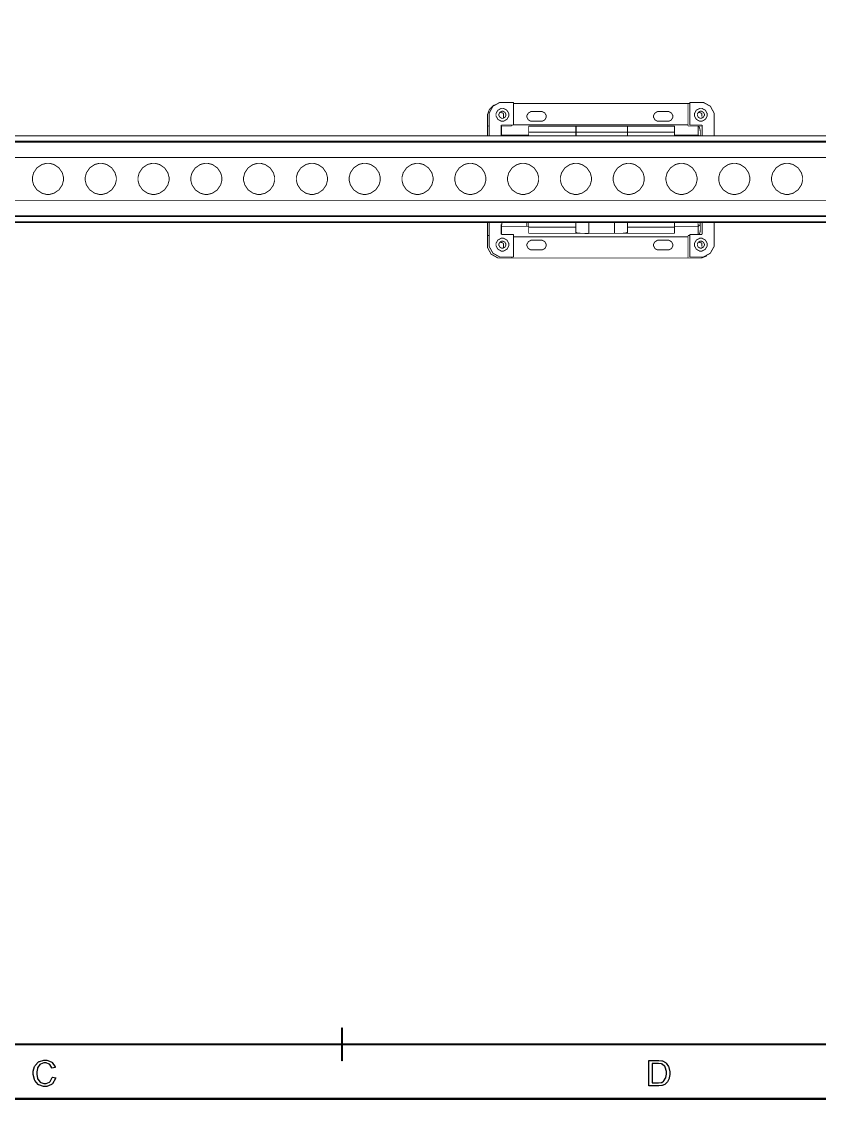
# Model space of a CAD drawing. Extents: x 0.54 to 10.46, y 0.74 to 7.76.
# Drawn here: x 5.545 to 7.987, y 0.739 to 4.038 of the extents above; entities that cross this region are included whole.
import ezdxf

# ---------------------------------------------------------------- set-up
doc = ezdxf.new("R2010")
doc.units = 0
doc.layers.get('0').update_dxf_attribs({"linetype": 'CONTINUOUS'})

msp = doc.modelspace()

# ---------------------------------------------------------------- linework, layer by layer
at = {"color": 0}
for points in [[(10.4631, 0.73899), (0.53689, 0.73899), (0.53646, 0.73899), (0.53516, 0.74029), (0.53516, 0.74072), (0.53516, 7.75928), (0.53516, 7.75971), (0.53646, 7.76101), (0.53689, 7.76101), (10.4631, 7.76101), (10.4635, 7.76101), (10.4648, 7.75971), (10.4648, 7.75928), (10.4648, 0.74072), (10.4648, 0.74029), (10.4635, 0.73899), (10.4631, 0.73899)], [(0.53863, 0.74246), (10.4614, 0.74246), (10.4614, 7.75754), (0.53863, 7.75754), (0.53863, 0.74246)], [(10.296, 0.90609), (0.87115, 0.90609), (0.87071, 0.90609), (0.86941, 0.90739), (0.86941, 0.90782), (0.86941, 7.59218), (0.86941, 7.59261), (0.87071, 7.59392), (0.87115, 7.59392), (10.296, 7.59392), (10.2964, 7.59392), (10.2977, 7.59261), (10.2977, 7.59218), (10.2977, 0.90782), (10.2977, 0.90739), (10.2964, 0.90609), (10.296, 0.90609)], [(0.87289, 0.90956), (10.2943, 0.90956), (10.2943, 7.59044), (0.87289, 7.59044), (0.87289, 0.90956)], [(6.52604, 0.85704), (6.52582, 0.85704), (6.52533, 0.85759), (6.52533, 0.85775), (6.52533, 0.95801), (6.52533, 0.95817), (6.52582, 0.95866), (6.52604, 0.95866), (6.52621, 0.95866), (6.52675, 0.95817), (6.52675, 0.95801), (6.52675, 0.85775), (6.52675, 0.85759), (6.52621, 0.85704), (6.52604, 0.85704)], [(5.63921, 0.80756), (5.64953, 0.80496), (5.64899, 0.80284), (5.63926, 0.78673), (5.63786, 0.78559), (5.63644, 0.78451), (5.62207, 0.77892), (5.61729, 0.77892), (5.61214, 0.77892), (5.59814, 0.78326), (5.59685, 0.78407), (5.59549, 0.78494), (5.5855, 0.79731), (5.58485, 0.79888), (5.58415, 0.80051), (5.58074, 0.815), (5.58074, 0.81977), (5.58074, 0.82509), (5.58453, 0.83952), (5.58535, 0.84098), (5.5861, 0.8425), (5.59711, 0.85395), (5.59858, 0.85471), (5.59999, 0.85552), (5.61307, 0.85943), (5.61746, 0.85943), (5.62235, 0.85943), (5.63574, 0.85449), (5.6371, 0.85346), (5.6384, 0.85249), (5.64768, 0.83854), (5.64822, 0.83675), (5.63807, 0.83436), (5.63758, 0.83578), (5.63103, 0.84608), (5.63021, 0.84673), (5.62935, 0.84739), (5.62022, 0.85059), (5.61724, 0.85059), (5.6135, 0.85059), (5.60325, 0.84706), (5.60226, 0.8463), (5.60124, 0.84559), (5.59418, 0.83599), (5.59381, 0.83474), (5.59337, 0.83355), (5.59136, 0.8233), (5.59136, 0.81982), (5.59136, 0.81548), (5.59375, 0.80371), (5.59424, 0.80246), (5.59467, 0.80127), (5.60221, 0.79205), (5.60325, 0.7914), (5.60422, 0.7908), (5.61333, 0.78776), (5.61643, 0.78776), (5.62007, 0.78776), (5.63004, 0.79194), (5.63108, 0.79275), (5.63206, 0.79362), (5.63883, 0.80593), (5.63921, 0.80756)], [(7.465, 0.78027), (7.465, 0.85807), (7.49181, 0.85807), (7.49528, 0.85807), (7.50489, 0.85721), (7.50569, 0.85699), (7.50678, 0.85677), (7.51628, 0.85211), (7.51708, 0.8514), (7.51812, 0.85053), (7.52576, 0.83946), (7.52632, 0.83811), (7.52681, 0.83675), (7.52935, 0.82389), (7.52935, 0.81961), (7.52935, 0.8157), (7.52761, 0.80501), (7.52729, 0.80387), (7.52692, 0.80273), (7.52251, 0.79329), (7.52197, 0.79253), (7.52143, 0.79183), (7.51551, 0.78592), (7.51492, 0.78548), (7.51426, 0.7851), (7.50646, 0.78179), (7.50558, 0.78158), (7.50467, 0.78136), (7.49599, 0.78027), (7.49311, 0.78027), (7.465, 0.78027)], [(7.47532, 0.78944), (7.49192, 0.78944), (7.4949, 0.78944), (7.50325, 0.79069), (7.50401, 0.79091), (7.50472, 0.79118), (7.51053, 0.79449), (7.51096, 0.79492), (7.51156, 0.79557), (7.51633, 0.80371), (7.51671, 0.80474), (7.51704, 0.80577), (7.51878, 0.8163), (7.51878, 0.81977), (7.51878, 0.82449), (7.5154, 0.83746), (7.51476, 0.83854), (7.51406, 0.83963), (7.50592, 0.84695), (7.50499, 0.84733), (7.50429, 0.8476), (7.49479, 0.8489), (7.49164, 0.8489), (7.47532, 0.8489), (7.47532, 0.78944)]]:
    msp.add_lwpolyline(points, close=True, dxfattribs=at)
at = {"color": 0, "const_width": 0.00278}
for points in [[(6.99294, 3.78347), (6.98958, 3.78185), (6.97694, 3.76893), (6.97108, 3.75342), (6.97108, 3.74821)], [(7.01585, 3.79081), (7.00885, 3.79081), (6.98796, 3.77929), (6.9764, 3.7584), (6.9764, 3.75142)], [(7.01964, 3.74257), (7.02061, 3.74371), (7.02001, 3.75689), (7.01893, 3.75786), (7.01824, 3.75851), (7.00982, 3.76058), (7.00896, 3.76031)], [(7.01585, 3.79081), (7.051, 3.79081)], [(7.051, 3.79081), (7.051, 3.72185)], [(7.051, 3.7876), (7.58501, 3.7876)], [(7.10678, 3.76286), (7.10411, 3.76286), (7.09625, 3.75857), (7.09196, 3.75071), (7.09196, 3.74804), (7.09196, 3.74544), (7.09625, 3.73763), (7.10411, 3.73329), (7.10678, 3.73329)], [(7.10678, 3.76286), (7.13633, 3.76286)], [(7.13633, 3.73329), (7.13894, 3.73329), (7.14675, 3.73763), (7.1511, 3.74544), (7.1511, 3.74804), (7.1511, 3.75071), (7.14675, 3.75857), (7.13894, 3.76286), (7.13633, 3.76286)], [(7.49436, 3.76286), (7.49169, 3.76286), (7.48389, 3.75857), (7.4796, 3.75071), (7.4796, 3.74804), (7.4796, 3.74544), (7.48389, 3.73763), (7.49169, 3.73329), (7.49436, 3.73329)], [(7.52393, 3.76286), (7.49436, 3.76286)], [(7.52393, 3.73329), (7.52653, 3.73329), (7.5344, 3.73763), (7.53874, 3.74544), (7.53874, 3.74804), (7.53874, 3.75071), (7.5344, 3.75857), (7.52653, 3.76286), (7.52393, 3.76286)], [(7.58501, 3.7876), (7.58501, 3.72254)], [(7.58501, 3.7876), (7.58518, 3.7876)], [(7.58518, 3.7876), (7.59039, 3.7876)], [(7.58518, 3.7876), (7.58518, 3.71875)], [(7.59039, 3.79081), (7.59039, 3.72185)], [(7.62554, 3.79081), (7.59039, 3.79081)], [(7.62706, 3.74257), (7.62804, 3.74371), (7.62744, 3.75689), (7.62636, 3.75786), (7.62565, 3.75851), (7.61724, 3.76058), (7.61638, 3.76031)], [(7.66493, 3.75142), (7.66493, 3.7584), (7.65338, 3.77929), (7.63249, 3.79081), (7.62554, 3.79081)], [(6.97108, 3.71875), (6.97108, 3.74815)], [(6.9764, 3.68832), (6.9764, 3.75142)], [(7.13633, 3.73329), (7.10678, 3.73329)], [(7.49436, 3.73329), (7.52393, 3.73329)], [(7.66493, 3.68832), (7.66493, 3.75142)], [(6.97108, 3.71875), (6.97646, 3.71875)], [(6.97108, 3.71864), (6.97108, 3.71875)], [(6.9764, 3.71864), (6.97108, 3.71864)], [(6.97108, 3.71864), (6.97108, 3.68832)], [(7.051, 3.72185), (7.01318, 3.72185)], [(7.01324, 3.68832), (7.01324, 3.72185)], [(7.01324, 3.71875), (7.04551, 3.71875)], [(7.01432, 3.71864), (7.01324, 3.71864)], [(7.0146, 3.69054), (7.0146, 3.69081), (7.01454, 3.69108), (7.01454, 3.69282), (7.01449, 3.69314), (7.01449, 3.69558), (7.01443, 3.69607), (7.01443, 3.69997), (7.01438, 3.70063), (7.01438, 3.70747), (7.01432, 3.70822), (7.01432, 3.71864)], [(7.04563, 3.71864), (7.01432, 3.71864)], [(7.04551, 3.71875), (7.04551, 3.72185)], [(7.04551, 3.71875), (7.04568, 3.71864)], [(7.04563, 3.71864), (7.04563, 3.72254)], [(7.24186, 3.71853), (7.09733, 3.71853)], [(7.09733, 3.71853), (7.09733, 3.6996)], [(7.24186, 3.6996), (7.09733, 3.6996)], [(7.09733, 3.6996), (7.09733, 3.68832)], [(7.24317, 3.71582), (7.24306, 3.71576), (7.24289, 3.71571), (7.24283, 3.71565), (7.24251, 3.7155), (7.2424, 3.7155), (7.24224, 3.71533), (7.24219, 3.71533), (7.24214, 3.71517), (7.24214, 3.71517), (7.24197, 3.715), (7.24197, 3.71496), (7.24192, 3.71485), (7.24192, 3.71479), (7.24186, 3.71474), (7.24186, 3.71451), (7.24181, 3.71442), (7.24181, 3.71382), (7.24186, 3.71376)], [(7.24317, 3.71853), (7.24186, 3.71853)], [(7.24186, 3.6996), (7.24186, 3.71853)], [(7.24186, 3.68832), (7.24186, 3.6996)], [(7.24317, 3.71853), (7.39953, 3.71853)], [(7.24317, 3.71853), (7.24317, 3.6996)], [(7.24317, 3.6996), (7.39953, 3.6996)], [(7.24317, 3.6996), (7.24317, 3.68832)], [(7.54406, 3.71853), (7.39953, 3.71853)], [(7.39953, 3.71853), (7.39953, 3.6996)], [(7.39953, 3.6996), (7.39953, 3.68832)], [(7.39953, 3.6996), (7.54406, 3.6996)], [(7.54406, 3.6996), (7.54406, 3.71853)], [(7.54406, 3.68832), (7.54406, 3.6996)], [(7.58501, 3.72254), (7.58501, 3.71864)], [(7.58518, 3.71875), (7.58501, 3.71864)], [(7.58501, 3.71864), (7.61638, 3.71864)], [(7.62815, 3.71875), (7.58513, 3.71875)], [(7.59039, 3.72185), (7.62815, 3.72185)], [(7.61638, 3.71864), (7.61638, 3.71132), (7.61632, 3.7105), (7.61632, 3.70188), (7.61626, 3.70122), (7.61626, 3.6971), (7.61621, 3.69656), (7.61621, 3.69353), (7.61615, 3.69314), (7.61615, 3.69162), (7.6161, 3.69135), (7.6161, 3.69054)], [(7.61811, 3.71864), (7.61638, 3.71864)], [(7.61811, 3.71864), (7.61843, 3.71778), (7.61865, 3.71733), (7.61914, 3.71604), (7.61936, 3.7156), (7.61951, 3.71522), (7.6205, 3.71262), (7.62067, 3.71213), (7.62082, 3.71175), (7.62099, 3.71132), (7.62115, 3.71083), (7.62136, 3.70996), (7.62153, 3.70953), (7.62164, 3.7091), (7.62181, 3.70861), (7.6219, 3.70817), (7.62196, 3.70774), (7.62207, 3.70731), (7.62218, 3.70682), (7.62229, 3.70638), (7.62235, 3.70589), (7.62244, 3.70546), (7.6225, 3.70503), (7.62261, 3.70404), (7.62267, 3.70361), (7.62267, 3.70318), (7.62278, 3.70221), (7.62289, 3.70133), (7.62289, 3.70085)], [(7.62815, 3.71864), (7.61811, 3.71864)], [(7.62289, 3.68832), (7.62289, 3.70085)], [(7.62815, 3.72185), (7.62815, 3.68832)], [(7.9725, 3.68832), (1.18251, 3.68832)], [(1.18256, 3.67057), (7.9725, 3.67057)], [(7.0146, 3.69054), (7.09196, 3.69054)], [(7.09196, 3.69054), (7.09196, 3.69065)], [(7.09196, 3.6906), (7.09733, 3.6906)], [(7.09196, 3.68832), (7.09196, 3.69054)], [(8.935, 3.68832), (7.9725, 3.68832)], [(7.9725, 3.67057), (8.935, 3.67057)], [(1.18256, 3.62261), (7.9725, 3.62261)], [(7.9725, 3.62261), (8.92839, 3.62261)], [(7.9725, 3.49121), (1.18251, 3.49121)], [(8.92839, 3.49121), (7.9725, 3.49121)], [(7.9725, 3.44325), (1.18251, 3.44325)], [(8.935, 3.44325), (7.9725, 3.44325)], [(7.9725, 3.42551), (1.18251, 3.42551)], [(1.46175, 3.4229), (8.18929, 3.4229)], [(6.97108, 3.4229), (6.97108, 3.38357)], [(6.9764, 3.4229), (6.9764, 3.35721)], [(7.01324, 3.38678), (7.01324, 3.41792)], [(7.09196, 3.41168), (7.0146, 3.41168)], [(7.09196, 3.41168), (7.09196, 3.4229)], [(7.09196, 3.41157), (7.09196, 3.41168)], [(7.09733, 3.41157), (7.09196, 3.41157)], [(7.09733, 3.4229), (7.24186, 3.4229)], [(7.09733, 3.4229), (7.09733, 3.40901)], [(7.09733, 3.40901), (7.24186, 3.40901)], [(7.09733, 3.40901), (7.09733, 3.39008)], [(7.24186, 3.40901), (7.24186, 3.4229)], [(7.24186, 3.4229), (7.39953, 3.4229)], [(7.24186, 3.39008), (7.24186, 3.40901)], [(7.28125, 3.39008), (7.28125, 3.4229)], [(7.36008, 3.4229), (7.36008, 3.39008)], [(7.54406, 3.4229), (7.39953, 3.4229)], [(7.39953, 3.40901), (7.39953, 3.4229)], [(7.54406, 3.40901), (7.39953, 3.40901)], [(7.39953, 3.39008), (7.39953, 3.40901)], [(7.54406, 3.40901), (7.54406, 3.4229)], [(7.54406, 3.39008), (7.54406, 3.40901)], [(7.6161, 3.41168), (7.61697, 3.41168), (7.62261, 3.41721), (7.62267, 3.41808)], [(7.62289, 3.40136), (7.62272, 3.3999), (7.62267, 3.39947), (7.62261, 3.39899), (7.62256, 3.39854), (7.6224, 3.39708), (7.62229, 3.39665), (7.62224, 3.39615), (7.62213, 3.39572), (7.62207, 3.39524), (7.62196, 3.39481), (7.6219, 3.39432), (7.62169, 3.39344), (7.62158, 3.39296), (7.62142, 3.39253), (7.62131, 3.39204), (7.62121, 3.3916), (7.62088, 3.39074), (7.62071, 3.39025), (7.62007, 3.38851), (7.61985, 3.38807), (7.61951, 3.38721), (7.61931, 3.38678)], [(7.62267, 3.41803), (7.62272, 3.41775), (7.62272, 3.41581), (7.62278, 3.41547), (7.62278, 3.41254), (7.62283, 3.412), (7.62283, 3.40713), (7.62289, 3.40642), (7.62289, 3.40136)], [(7.62289, 3.40136), (7.62289, 3.4229)], [(7.62815, 3.4229), (7.62815, 3.38678)], [(7.66493, 3.4229), (7.66493, 3.35721)], [(8.935, 3.42551), (7.9725, 3.42551)], [(6.97108, 3.38357), (6.97646, 3.38357)], [(6.97108, 3.38346), (6.97108, 3.38357)], [(6.9764, 3.38346), (6.97108, 3.38346)], [(6.97108, 3.354), (6.97108, 3.38346)], [(7.051, 3.38678), (7.01318, 3.38678)], [(7.051, 3.31782), (7.051, 3.38678)], [(7.10678, 3.36893), (7.10411, 3.36893), (7.09625, 3.36464), (7.09196, 3.35678), (7.09196, 3.35411), (7.09196, 3.35151), (7.09625, 3.34369), (7.10411, 3.33936), (7.10678, 3.33936)], [(7.24186, 3.39008), (7.09733, 3.39008)], [(7.10678, 3.36893), (7.13633, 3.36893)], [(7.13633, 3.33936), (7.13894, 3.33936), (7.14675, 3.34369), (7.1511, 3.35151), (7.1511, 3.35411), (7.1511, 3.35678), (7.14675, 3.36464), (7.13894, 3.36893), (7.13633, 3.36893)], [(7.24186, 3.39486), (7.24197, 3.39458), (7.24219, 3.39415), (7.24229, 3.39387), (7.24246, 3.39367), (7.24257, 3.39344), (7.24274, 3.39324), (7.24338, 3.39258), (7.24371, 3.39242), (7.24397, 3.39219), (7.24474, 3.39187), (7.24517, 3.39171), (7.24561, 3.3916), (7.2461, 3.39144), (7.24718, 3.39122), (7.24897, 3.3909), (7.24968, 3.39085), (7.25032, 3.39074), (7.25103, 3.39068), (7.25179, 3.39057), (7.2525, 3.39051), (7.25325, 3.39046), (7.25489, 3.39035), (7.25569, 3.39035), (7.25743, 3.39025), (7.25836, 3.39019), (7.25928, 3.39019), (7.26019, 3.39014), (7.2621, 3.39014), (7.26307, 3.39008), (7.26818, 3.39008), (7.26926, 3.39003), (7.28125, 3.39003)], [(7.24186, 3.39008), (7.28125, 3.39008)], [(7.28125, 3.39008), (7.36014, 3.39008)], [(7.36008, 3.39008), (7.37728, 3.39008), (7.37831, 3.39014), (7.38026, 3.39014), (7.38118, 3.39019), (7.38211, 3.39019), (7.38303, 3.39025), (7.38396, 3.39025), (7.38569, 3.39035), (7.3865, 3.39035), (7.38813, 3.39046), (7.38883, 3.39051), (7.3896, 3.39057), (7.39035, 3.39068), (7.39106, 3.39074), (7.39171, 3.39085), (7.39236, 3.3909), (7.39301, 3.391), (7.39361, 3.39111), (7.39469, 3.39133), (7.39524, 3.3915), (7.39621, 3.39171), (7.39665, 3.39187), (7.3974, 3.39219), (7.39779, 3.39242), (7.39833, 3.39274), (7.39876, 3.39318), (7.39893, 3.39339), (7.39908, 3.39367), (7.39919, 3.39387), (7.39925, 3.3941), (7.39936, 3.39438), (7.39942, 3.39458), (7.39953, 3.39486)], [(7.36008, 3.39008), (7.39953, 3.39008)], [(7.54406, 3.39008), (7.39953, 3.39008)], [(7.49436, 3.36893), (7.49169, 3.36893), (7.48389, 3.36464), (7.4796, 3.35678), (7.4796, 3.35411), (7.4796, 3.35151), (7.48389, 3.34369), (7.49169, 3.33936), (7.49436, 3.33936)], [(7.52393, 3.36893), (7.49436, 3.36893)], [(7.52393, 3.33936), (7.52653, 3.33936), (7.5344, 3.34369), (7.53874, 3.35151), (7.53874, 3.35411), (7.53874, 3.35678), (7.5344, 3.36464), (7.52653, 3.36893), (7.52393, 3.36893)], [(7.59039, 3.38357), (7.58501, 3.38357)], [(7.58501, 3.38357), (7.58501, 3.37967)], [(7.58501, 3.38357), (7.58518, 3.38346)], [(7.58501, 3.37967), (7.58501, 3.31456)], [(7.58518, 3.38346), (7.59039, 3.38346)], [(7.58518, 3.31456), (7.58518, 3.38346)], [(7.59039, 3.31782), (7.59039, 3.38678)], [(7.59039, 3.38678), (7.62815, 3.38678)], [(6.97108, 3.354), (6.97108, 3.34706), (6.98258, 3.32617), (7.00353, 3.31456), (7.01053, 3.31456)], [(6.9764, 3.35721), (6.9764, 3.35026), (6.98796, 3.32937), (7.00885, 3.31776), (7.01585, 3.31776)], [(7.01964, 3.34506), (7.02061, 3.34619), (7.02001, 3.35938), (7.01893, 3.36035), (7.01824, 3.361), (7.00982, 3.36313), (7.00896, 3.36285)], [(7.13633, 3.33936), (7.10678, 3.33936)], [(7.49436, 3.33936), (7.52393, 3.33936)], [(7.62706, 3.34506), (7.62804, 3.34619), (7.62744, 3.35938), (7.62636, 3.36035), (7.62565, 3.361), (7.61724, 3.36313), (7.61638, 3.36285)], [(7.62554, 3.31782), (7.63249, 3.31782), (7.65338, 3.32937), (7.66493, 3.35026), (7.66493, 3.35721)], [(7.04551, 3.31456), (7.01053, 3.31456)], [(7.01585, 3.31782), (7.051, 3.31782)], [(7.04551, 3.31782), (7.04551, 3.31456)], [(7.04563, 3.31456), (7.04551, 3.31456)], [(7.04563, 3.31782), (7.04563, 3.31456)], [(7.58501, 3.31456), (7.04563, 3.31456)], [(7.58518, 3.31456), (7.58501, 3.31456)], [(7.62017, 3.31456), (7.58518, 3.31456)], [(7.62554, 3.31782), (7.59039, 3.31782)], [(7.62017, 3.31456), (7.62587, 3.31456), (7.64139, 3.32075), (7.64307, 3.32189)]]:
    msp.add_lwpolyline(points, dxfattribs=at)
for points in [[(6.99724, 3.75304), (6.99724, 3.75657), (7.00299, 3.76699), (7.01346, 3.77274), (7.01699, 3.77274), (7.02046, 3.77274), (7.03087, 3.76699), (7.03668, 3.75657), (7.03668, 3.75304), (7.03668, 3.74957), (7.03087, 3.73915), (7.02046, 3.73335), (7.01699, 3.73335), (7.01346, 3.73335), (7.00299, 3.73915), (6.99724, 3.74957), (6.99724, 3.75304)], [(7.00613, 3.75304), (7.00613, 3.75499), (7.00928, 3.76074), (7.01497, 3.76389), (7.01693, 3.76389), (7.01882, 3.76389), (7.02458, 3.76074), (7.02778, 3.75499), (7.02778, 3.75304), (7.02778, 3.75114), (7.02458, 3.74539), (7.01882, 3.74219), (7.01693, 3.74219), (7.01497, 3.74219), (7.00928, 3.74539), (7.00613, 3.75114), (7.00613, 3.75304)], [(7.60471, 3.75304), (7.60471, 3.75657), (7.61046, 3.76699), (7.62088, 3.77274), (7.6244, 3.77274), (7.62787, 3.77274), (7.63829, 3.76699), (7.6441, 3.75657), (7.6441, 3.75304), (7.6441, 3.74957), (7.63829, 3.73915), (7.62787, 3.73335), (7.6244, 3.73335), (7.62088, 3.73335), (7.61046, 3.73915), (7.60471, 3.74957), (7.60471, 3.75304)], [(7.61356, 3.75304), (7.61356, 3.75499), (7.61669, 3.76074), (7.62244, 3.76389), (7.6244, 3.76389), (7.62631, 3.76389), (7.63206, 3.76074), (7.63525, 3.75499), (7.63525, 3.75304), (7.63525, 3.75114), (7.63206, 3.74539), (7.62631, 3.74219), (7.6244, 3.74219), (7.62244, 3.74219), (7.61669, 3.74539), (7.61356, 3.75114), (7.61356, 3.75304)], [(5.57807, 3.55692), (5.57807, 3.56158), (5.58182, 3.57547), (5.59201, 3.5906), (5.60721, 3.60086), (5.6211, 3.60454), (5.62576, 3.60454), (5.63037, 3.60454), (5.64426, 3.60086), (5.6594, 3.5906), (5.6696, 3.57547), (5.67333, 3.56158), (5.67333, 3.55692), (5.67333, 3.55231), (5.6696, 3.53842), (5.6594, 3.52328), (5.64426, 3.51303), (5.63037, 3.50928), (5.62576, 3.50928), (5.6211, 3.50928), (5.60721, 3.51303), (5.59201, 3.52328), (5.58182, 3.53842), (5.57807, 3.55231), (5.57807, 3.55692)], [(5.73975, 3.55692), (5.73975, 3.56158), (5.74343, 3.57547), (5.75369, 3.5906), (5.76882, 3.60086), (5.78271, 3.60454), (5.78738, 3.60454), (5.79199, 3.60454), (5.80588, 3.60086), (5.82101, 3.5906), (5.83122, 3.57547), (5.83496, 3.56158), (5.83496, 3.55692), (5.83496, 3.55231), (5.83122, 3.53842), (5.82101, 3.52328), (5.80588, 3.51303), (5.79199, 3.50928), (5.78738, 3.50928), (5.78271, 3.50928), (5.76882, 3.51303), (5.75369, 3.52328), (5.74343, 3.53842), (5.73975, 3.55231), (5.73975, 3.55692)], [(5.90136, 3.55692), (5.90136, 3.56158), (5.90506, 3.57547), (5.91525, 3.5906), (5.93039, 3.60086), (5.94433, 3.60454), (5.949, 3.60454), (5.95361, 3.60454), (5.9675, 3.60086), (5.98264, 3.5906), (5.99283, 3.57547), (5.99658, 3.56158), (5.99658, 3.55692), (5.99658, 3.55231), (5.99283, 3.53842), (5.98264, 3.52328), (5.9675, 3.51303), (5.95361, 3.50928), (5.949, 3.50928), (5.94433, 3.50928), (5.93039, 3.51303), (5.91525, 3.52328), (5.90506, 3.53842), (5.90136, 3.55231), (5.90136, 3.55692)], [(6.06293, 3.55692), (6.06293, 3.56158), (6.06668, 3.57547), (6.07688, 3.5906), (6.09201, 3.60086), (6.10596, 3.60454), (6.11062, 3.60454), (6.11524, 3.60454), (6.12913, 3.60086), (6.14426, 3.5906), (6.15446, 3.57547), (6.15821, 3.56158), (6.15821, 3.55692), (6.15821, 3.55231), (6.15446, 3.53842), (6.14426, 3.52328), (6.12913, 3.51303), (6.11524, 3.50928), (6.11062, 3.50928), (6.10596, 3.50928), (6.09201, 3.51303), (6.07688, 3.52328), (6.06668, 3.53842), (6.06293, 3.55231), (6.06293, 3.55692)], [(6.22456, 3.55692), (6.22456, 3.56158), (6.22831, 3.57547), (6.2385, 3.5906), (6.25364, 3.60086), (6.26758, 3.60454), (6.27225, 3.60454), (6.27686, 3.60454), (6.29075, 3.60086), (6.30588, 3.5906), (6.31608, 3.57547), (6.31982, 3.56158), (6.31982, 3.55692), (6.31982, 3.55231), (6.31608, 3.53842), (6.30588, 3.52328), (6.29075, 3.51303), (6.27686, 3.50928), (6.27225, 3.50928), (6.26758, 3.50928), (6.25364, 3.51303), (6.2385, 3.52328), (6.22831, 3.53842), (6.22456, 3.55231), (6.22456, 3.55692)], [(6.38618, 3.55692), (6.38618, 3.56158), (6.38986, 3.57547), (6.40012, 3.5906), (6.41525, 3.60086), (6.42914, 3.60454), (6.43381, 3.60454), (6.43842, 3.60454), (6.45231, 3.60086), (6.46744, 3.5906), (6.47771, 3.57547), (6.48144, 3.56158), (6.48144, 3.55692), (6.48144, 3.55231), (6.47771, 3.53842), (6.46744, 3.52328), (6.45231, 3.51303), (6.43842, 3.50928), (6.43381, 3.50928), (6.42914, 3.50928), (6.41525, 3.51303), (6.40012, 3.52328), (6.38986, 3.53842), (6.38618, 3.55231), (6.38618, 3.55692)], [(6.54779, 3.55692), (6.54779, 3.56158), (6.55149, 3.57547), (6.56174, 3.5906), (6.57688, 3.60086), (6.59076, 3.60454), (6.59543, 3.60454), (6.60004, 3.60454), (6.61393, 3.60086), (6.62907, 3.5906), (6.63932, 3.57547), (6.64307, 3.56158), (6.64307, 3.55692), (6.64307, 3.55231), (6.63932, 3.53842), (6.62907, 3.52328), (6.61393, 3.51303), (6.60004, 3.50928), (6.59543, 3.50928), (6.59076, 3.50928), (6.57688, 3.51303), (6.56174, 3.52328), (6.55149, 3.53842), (6.54779, 3.55231), (6.54779, 3.55692)], [(6.70942, 3.55692), (6.70942, 3.56158), (6.71311, 3.57547), (6.72336, 3.5906), (6.7385, 3.60086), (6.75239, 3.60454), (6.75706, 3.60454), (6.76167, 3.60454), (6.77556, 3.60086), (6.79069, 3.5906), (6.80094, 3.57547), (6.80469, 3.56158), (6.80469, 3.55692), (6.80469, 3.55231), (6.80094, 3.53842), (6.79069, 3.52328), (6.77556, 3.51303), (6.76167, 3.50928), (6.75706, 3.50928), (6.75239, 3.50928), (6.7385, 3.51303), (6.72336, 3.52328), (6.71311, 3.53842), (6.70942, 3.55231), (6.70942, 3.55692)], [(6.87104, 3.55692), (6.87104, 3.56158), (6.87472, 3.57547), (6.88499, 3.5906), (6.90012, 3.60086), (6.91401, 3.60454), (6.91868, 3.60454), (6.92329, 3.60454), (6.93718, 3.60086), (6.95231, 3.5906), (6.96257, 3.57547), (6.96631, 3.56158), (6.96631, 3.55692), (6.96631, 3.55231), (6.96257, 3.53842), (6.95231, 3.52328), (6.93718, 3.51303), (6.92329, 3.50928), (6.91868, 3.50928), (6.91401, 3.50928), (6.90012, 3.51303), (6.88499, 3.52328), (6.87472, 3.53842), (6.87104, 3.55231), (6.87104, 3.55692)], [(7.03267, 3.55692), (7.03267, 3.56158), (7.03635, 3.57547), (7.0466, 3.5906), (7.06174, 3.60086), (7.07563, 3.60454), (7.08029, 3.60454), (7.0849, 3.60454), (7.09879, 3.60086), (7.11393, 3.5906), (7.12418, 3.57547), (7.12793, 3.56158), (7.12793, 3.55692), (7.12793, 3.55231), (7.12418, 3.53842), (7.11393, 3.52328), (7.09879, 3.51303), (7.0849, 3.50928), (7.08029, 3.50928), (7.07563, 3.50928), (7.06174, 3.51303), (7.0466, 3.52328), (7.03635, 3.53842), (7.03267, 3.55231), (7.03267, 3.55692)], [(7.19428, 3.55692), (7.19428, 3.56158), (7.19797, 3.57547), (7.20822, 3.5906), (7.22336, 3.60086), (7.23725, 3.60454), (7.24192, 3.60454), (7.24653, 3.60454), (7.26042, 3.60086), (7.27556, 3.5906), (7.28581, 3.57547), (7.28956, 3.56158), (7.28956, 3.55692), (7.28956, 3.55231), (7.28581, 3.53842), (7.27556, 3.52328), (7.26042, 3.51303), (7.24653, 3.50928), (7.24192, 3.50928), (7.23725, 3.50928), (7.22336, 3.51303), (7.20822, 3.52328), (7.19797, 3.53842), (7.19428, 3.55231), (7.19428, 3.55692)], [(7.3559, 3.55692), (7.3559, 3.56158), (7.3596, 3.57547), (7.36985, 3.5906), (7.38499, 3.60086), (7.39887, 3.60454), (7.40354, 3.60454), (7.40815, 3.60454), (7.42204, 3.60086), (7.43718, 3.5906), (7.44743, 3.57547), (7.45117, 3.56158), (7.45117, 3.55692), (7.45117, 3.55231), (7.44743, 3.53842), (7.43718, 3.52328), (7.42204, 3.51303), (7.40815, 3.50928), (7.40354, 3.50928), (7.39887, 3.50928), (7.38499, 3.51303), (7.36985, 3.52328), (7.3596, 3.53842), (7.3559, 3.55231), (7.3559, 3.55692)], [(7.51753, 3.55692), (7.51753, 3.56158), (7.52121, 3.57547), (7.53147, 3.5906), (7.5466, 3.60086), (7.56049, 3.60454), (7.56515, 3.60454), (7.56976, 3.60454), (7.58365, 3.60086), (7.59879, 3.5906), (7.60906, 3.57547), (7.61279, 3.56158), (7.61279, 3.55692), (7.61279, 3.55231), (7.60906, 3.53842), (7.59879, 3.52328), (7.58365, 3.51303), (7.56976, 3.50928), (7.56515, 3.50928), (7.56049, 3.50928), (7.5466, 3.51303), (7.53147, 3.52328), (7.52121, 3.53842), (7.51753, 3.55231), (7.51753, 3.55692)], [(7.67914, 3.55692), (7.67914, 3.56158), (7.68283, 3.57547), (7.69308, 3.5906), (7.70822, 3.60086), (7.72211, 3.60454), (7.72678, 3.60454), (7.73139, 3.60454), (7.74528, 3.60086), (7.76042, 3.5906), (7.77067, 3.57547), (7.77442, 3.56158), (7.77442, 3.55692), (7.77442, 3.55231), (7.77067, 3.53842), (7.76042, 3.52328), (7.74528, 3.51303), (7.73139, 3.50928), (7.72678, 3.50928), (7.72211, 3.50928), (7.70822, 3.51303), (7.69308, 3.52328), (7.68283, 3.53842), (7.67914, 3.55231), (7.67914, 3.55692)], [(7.84076, 3.55692), (7.84076, 3.56158), (7.84446, 3.57547), (7.85471, 3.5906), (7.86985, 3.60086), (7.88374, 3.60454), (7.8884, 3.60454), (7.89301, 3.60454), (7.9069, 3.60086), (7.92204, 3.5906), (7.93229, 3.57547), (7.93604, 3.56158), (7.93604, 3.55692), (7.93604, 3.55231), (7.93229, 3.53842), (7.92204, 3.52328), (7.9069, 3.51303), (7.89301, 3.50928), (7.8884, 3.50928), (7.88374, 3.50928), (7.86985, 3.51303), (7.85471, 3.52328), (7.84446, 3.53842), (7.84076, 3.55231), (7.84076, 3.55692)], [(6.99724, 3.35558), (6.99724, 3.3591), (7.00299, 3.36951), (7.01346, 3.37528), (7.01699, 3.37528), (7.02046, 3.37528), (7.03087, 3.36951), (7.03668, 3.3591), (7.03668, 3.35558), (7.03668, 3.35211), (7.03087, 3.34164), (7.02046, 3.33583), (7.01699, 3.33583), (7.01346, 3.33583), (7.00299, 3.34164), (6.99724, 3.35211), (6.99724, 3.35558)], [(7.00613, 3.35558), (7.00613, 3.35753), (7.00928, 3.36322), (7.01497, 3.36637), (7.01693, 3.36637), (7.01882, 3.36637), (7.02458, 3.36322), (7.02778, 3.35753), (7.02778, 3.35558), (7.02778, 3.35368), (7.02458, 3.34793), (7.01882, 3.34472), (7.01693, 3.34472), (7.01497, 3.34472), (7.00928, 3.34793), (7.00613, 3.35368), (7.00613, 3.35558)], [(7.60471, 3.35558), (7.60471, 3.3591), (7.61046, 3.36951), (7.62088, 3.37528), (7.6244, 3.37528), (7.62787, 3.37528), (7.63829, 3.36951), (7.6441, 3.3591), (7.6441, 3.35558), (7.6441, 3.35211), (7.63829, 3.34164), (7.62787, 3.33583), (7.6244, 3.33583), (7.62088, 3.33583), (7.61046, 3.34164), (7.60471, 3.35211), (7.60471, 3.35558)], [(7.61356, 3.35558), (7.61356, 3.35753), (7.61669, 3.36322), (7.62244, 3.36637), (7.6244, 3.36637), (7.62631, 3.36637), (7.63206, 3.36322), (7.63525, 3.35753), (7.63525, 3.35558), (7.63525, 3.35368), (7.63206, 3.34793), (7.62631, 3.34472), (7.6244, 3.34472), (7.62244, 3.34472), (7.61669, 3.34793), (7.61356, 3.35368), (7.61356, 3.35558)]]:
    msp.add_lwpolyline(points, close=True, dxfattribs=at)
at = {"color": 250, "const_width": 0.00278}
for points in [[(7.58501, 3.72254), (7.051, 3.72254)], [(7.62289, 3.70085), (7.62289, 3.69683), (7.62283, 3.69635), (7.62283, 3.69097), (7.62278, 3.69065), (7.62278, 3.68832)], [(7.9725, 3.67247), (1.18251, 3.67247)], [(1.18256, 3.66954), (7.9725, 3.66954)], [(7.01324, 3.69038), (7.01329, 3.69043), (7.0146, 3.69054)], [(7.0146, 3.69054), (7.01471, 3.68832)], [(7.54406, 3.69054), (7.6161, 3.69054)], [(7.616, 3.68832), (7.6161, 3.69054)], [(7.62104, 3.68832), (7.62071, 3.68869), (7.61724, 3.69054), (7.6161, 3.69054)], [(8.935, 3.67247), (7.9725, 3.67247)], [(7.9725, 3.66954), (8.935, 3.66954)], [(7.9725, 3.44428), (1.18251, 3.44428)], [(1.18256, 3.44135), (7.9725, 3.44135)], [(8.935, 3.44428), (7.9725, 3.44428)], [(7.9725, 3.44135), (8.935, 3.44135)], [(7.9725, 3.42421), (1.46175, 3.42421)], [(7.0146, 3.41168), (7.01329, 3.41178), (7.01318, 3.41178)], [(7.01432, 3.38678), (7.01432, 3.3941), (7.01438, 3.39475), (7.01438, 3.3999), (7.01443, 3.4005), (7.01443, 3.40539), (7.01449, 3.40588), (7.01449, 3.40864), (7.01454, 3.40896), (7.01454, 3.41064), (7.0146, 3.41092), (7.0146, 3.41168)], [(7.01503, 3.4229), (7.0146, 3.41162)], [(7.6161, 3.41168), (7.54406, 3.41168)], [(7.6161, 3.41168), (7.61567, 3.4229)], [(7.6161, 3.41168), (7.6161, 3.4114), (7.61615, 3.41118), (7.61615, 3.40956), (7.61621, 3.40929), (7.61621, 3.40674), (7.61626, 3.40631), (7.61626, 3.40224), (7.61632, 3.40169), (7.61632, 3.39475), (7.61638, 3.3941), (7.61638, 3.38678)], [(7.6225, 3.4229), (7.62267, 3.41803)], [(8.65576, 3.42421), (7.9725, 3.42421)], [(7.051, 3.37967), (7.58501, 3.37967)]]:
    msp.add_lwpolyline(points, dxfattribs=at)

doc.saveas('drawing.dxf')
